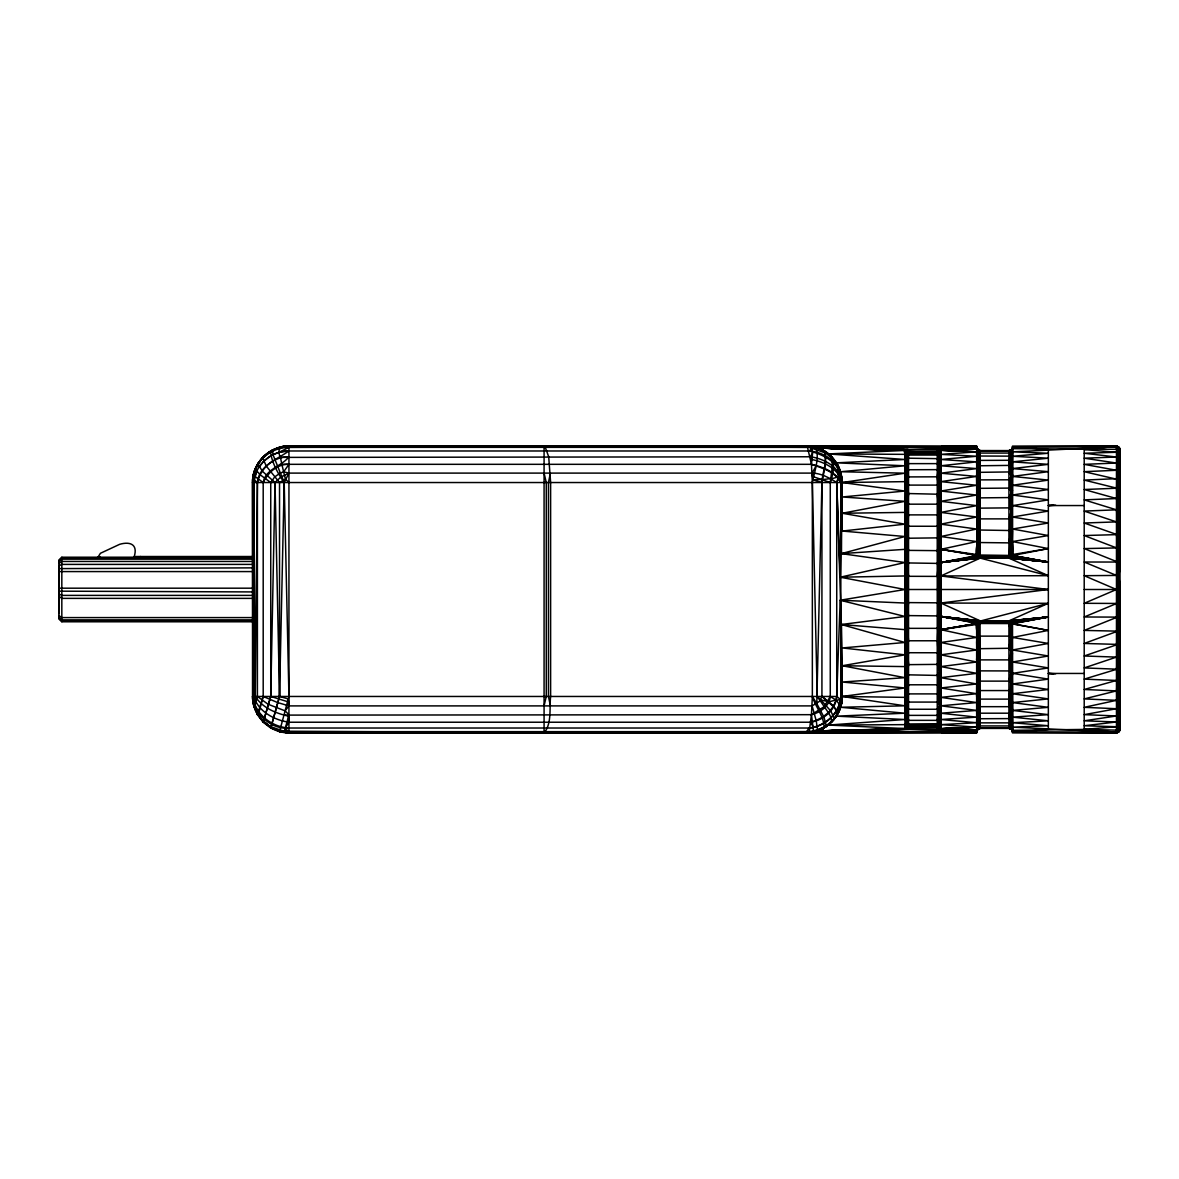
<?xml version="1.0" encoding="UTF-8"?>
<svg xmlns="http://www.w3.org/2000/svg" width="1179" height="1179" viewBox="0 0 1179 1179"><rect width="100%" height="100%" fill="white"/><g stroke="black" fill="none" stroke-linecap="round" stroke-linejoin="round"><path stroke-width="1.5" d="M940.695 467.429L940.695 492.365L938.16 494.119L938.16 502.578L937.231 504.17L908.552 504.17L905.443 503.065L906.017 462.684L904.956 458.145L937.231 458.646L940.326 456.966C942.552 453.119 938.071 444.866 939.663 453.856L937.231 454.829L908.552 454.829C904.042 454.947 904.028 448.3 908.552 449.582L938.867 449.671L939.442 453.001L937.231 453.915L908.11 453.989L906.356 449.744L817.519 448.035L805.802 446.104L288.943 446.104C269.534 445.765 252.218 463.111 252.527 482.535L252.527 696.465C252.424 715.948 269.46 732.999 288.943 732.896L976.654 732.896L976.654 624.457L977.715 621.922L980.25 620.861L1009.209 620.979L1012.378 623.529L1012.51 731.908L1012.024 624.015L1011.656 622.158L1009.843 620.994L1008.915 620.861L1008.915 728.416L1011.449 729.374L1008.915 727.797L980.25 727.797C976.035 729.609 975.858 731.216 980.25 728.416L1008.915 728.416L1011.449 729.374L1009.843 727.915L1012.024 729.02M940.695 474.754L938.16 476.817L938.16 484.392L937.231 485.1L908.552 485.1L905.089 483.095C905.973 474.739 905.192 466.309 904.956 458.145L906.017 457.658C899.99 438.102 911.662 466.088 907.005 449.656L906.872 451.822L908.419 454.49L937.231 454.475L939.678 453.458L940.813 451.336L904.956 451.351L905.074 450.216L817.519 448.035L805.802 446.104L288.943 446.104C270.477 446.045 253.632 461.461 252.615 480.089L253.765 482.535L255.298 696.465L253.456 703.362L253.765 705.897L257.7 712.706M904.956 458.145L905.089 467.444L908.552 469.743L938.16 469.64L938.16 463.524L940.695 458.439M908.552 724.525L905.531 725.807L905.163 728.858L938.764 729.344L939.015 727.649L940.754 727.163L938.16 724.289L908.552 724.525L906.106 725.527L904.956 727.649L906.017 725.188L908.125 724.201L937.231 724.171C941.122 730.361 943.303 729.506 938.16 724.289L938.16 715.859L937.231 715.373L908.552 715.373L905.089 717.775L906.017 721.342L904.956 727.649L940.813 727.649L940.695 492.365M904.956 727.649L906.017 721.342L906.017 664.676L905.089 653.932L908.552 652.724L938.16 652.768L938.16 664.175L940.695 676.466M940.695 525.068L937.231 526.276L907.624 526.232L905.089 525.068L904.956 521.796L904.956 543.239L906.017 550.357L937.231 550.652L939.766 542.237C941.8 541.986 941.49 535.959 939.766 537.845C936.583 563.547 938.735 590.089 939.029 615.689L939.766 705.101L939.015 715.8L940.813 718.998L940.695 718.188M937.231 550.652L939.766 550.357C937.438 528.649 939.972 506.985 939.015 484.731L940.813 481.769L939.766 484.304L937.231 485.1M940.695 665.531L939.029 664.366L939.015 629.704L939.766 609.779L939.015 576.354L940.695 576.148M262.755 720.295C255.814 714.607 252.925 705.219 252.837 696.465L252.527 482.535C252.38 462.979 269.682 446.266 288.943 446.104L976.654 446.104L976.787 554.985L1008.915 555.427L1011.007 557.048L1012.024 554.985L1012.51 447.092L1012.393 486.485L1010.727 488.077L1011.449 510.566L1009.843 519.055L1010.462 555.898L1008.915 557.063L977.922 556.783L977.7 532.879C976.477 507.309 977.185 478.497 977.7 452.029L976.654 448.182L977.7 452.029L977.126 454.401L979.307 456.022L1008.915 456.14L1010.712 455.669L1012.024 449.98M1012.024 448.89L1011.449 450.717L1008.915 451.203L980.25 451.203L976.787 448.035L977.7 452.029L976.654 453.075L977.7 471.438L976.654 475.034L976.772 496.108L979.307 497.789L979.572 557.166L980.058 558.094L1048.352 575.691L940.813 575.956L980.25 558.139L1010.403 557.785L1048.352 562.015L1012.393 555.427L1008.915 558.139L1048.352 575.691M1012.378 470.082L1011.464 471.438L1010.712 488.077L979.322 488.342L979.307 451.616L980.25 451.203L979.322 450.57L1008.915 450.584L1011.449 449.538L1009.843 450.466L1011.449 449.626L1010.712 452.589L1008.915 453.06L980.25 453.06L977.715 452.029L976.772 447.917M1010.712 497.553L980.25 497.877L979.322 494.679L976.654 492.321L977.7 518.583L977.199 555.795L1008.915 556.311L1009.843 555.397L1010.712 532.318L1009.843 530.683L1009.858 519.055L1011.449 510.566L1010.712 488.077M1011.449 471.438L1011.449 476.463L1009.858 479.794L980.25 479.882L977.14 476.478C978.216 473.413 975.401 437.497 977.7 459.412L980.25 460.399L1009.843 460.282L1009.858 452.942L1011.449 449.626L1010.712 450.732M1011.464 449.523L1011.346 555.456L1012.23 555.574L1012.393 541.972C1014.618 557.638 1009.784 562.56 1011.464 542.517L1012.378 541.986L1012.393 486.485M977.14 448.801L980.25 450.584L980.25 558.139L977.494 556.827L976.654 510.669L978.437 518.878L1010.712 518.878L1010.727 530.535L1012.378 529.607L1012.51 531.036L1011.877 555.545M905.163 726.573L906.017 721.342L904.956 720.03L905.443 686.031L908.552 684.793L937.231 684.793L939.015 685.117L939.766 688.904L939.015 694.269L939.766 705.101L938.16 709.375L938.16 724.289L937.231 724.171L938.705 727.237L937.231 726.706L937.231 449.582L976.654 446.753L817.519 448.035C831.328 452.824 843.751 467.238 840.833 482.535L840.833 696.465C840.244 713.089 825.3 726.78 809.074 728.018L288.943 728.018C271.804 727.03 254.826 714.179 252.837 696.465L254.075 479.853L252.925 477.333L258.422 462.89L267.102 454.121M939.029 476.522L939.766 459.928L938.926 453.989M905.089 717.775L906.017 710.171L904.956 708.815L906.017 664.676L906.017 550.357L904.956 543.239L905.089 562.899L937.231 563.4L938.16 566.185L939.015 566.112L939.766 542.237L939.029 463.2L940.813 451.336L940.813 466.648M1010.256 557.873L1012.452 555L1012.51 446.104L1116.469 446.104L1119.004 447.165L1120.05 449.671L1119.932 730.228L1116.469 732.203L1012.51 727.148L1048.352 725.748L1012.51 722.742L1048.352 720.811L1012.51 717.141L1048.352 714.651L1012.51 710.406L1048.352 707.326L1012.51 702.581L1048.352 698.911L1012.51 693.738L1048.352 689.479L1012.51 683.967L1048.352 679.119L1012.51 673.356L1048.352 667.918L1012.51 661.994L1048.352 655.996L1012.51 649.983L1048.352 643.454L1012.51 637.426L1048.352 630.411L1010.639 623.573L976.919 623.485L940.813 629.66L976.654 637.426L940.813 642.481L976.654 649.983L940.813 654.831L976.654 661.994L940.813 666.592L976.654 673.356L940.813 677.674L976.654 683.967L940.813 687.961L976.654 693.738L940.813 697.364L976.654 702.581L940.813 705.808L976.654 710.406L940.813 713.221L976.654 717.141L940.813 719.514L976.654 722.742L940.813 724.643L976.654 727.148L940.768 728.696L939.015 724.628L937.231 725.837L908.139 726.264C903.836 729.86 904.322 726.809 908.552 725.085L937.231 725.085C938.351 732.262 941.8 726.426 937.231 724.171C941.093 725.733 942.522 732.424 938.882 724.672L939.029 720.811L937.231 720.354L908.552 720.354L906.017 721.342L905.089 719.175L908.552 715.373M940.768 728.696L976.654 727.148L940.695 728.784L939.029 720.811M976.831 555.427L940.813 549.34L976.654 541.574L940.813 536.519L976.654 529.017L940.813 524.169L976.654 517.006L940.813 512.408L976.654 505.644L940.813 501.326L976.654 495.033L940.813 491.039L976.654 485.262L940.813 481.636L976.654 476.419L940.813 473.192L976.654 468.594L940.813 465.779L976.654 461.859L940.813 459.486L976.654 456.258L940.813 454.357L976.654 451.852L940.739 450.26L940.695 458.425M940.695 452.235L940.813 727.649M980.25 519.114L979.322 512.6L977.715 512.084L977.7 497.17M1119.932 448.772L1119.004 447.843L1120.05 451.925L1119.564 447.902L1120.05 449.671L1119.004 447.843L1116.469 446.797L1012.51 451.852L1048.352 453.252L1012.51 456.258L1048.352 458.189L1012.51 461.859L1048.352 464.349L1012.51 468.594L1048.352 471.674L1012.51 476.419L1048.352 480.089L1012.51 485.262L1048.352 489.521L1012.51 495.033L1048.352 499.881L1012.51 505.644L1048.352 511.082L1012.51 517.006L1048.352 523.004L1012.51 529.017L1048.352 535.546L1012.51 541.574L1048.352 548.589L1012.334 555.574M1010.727 479.499L1011.464 476.463L1010.727 452.589L1012.378 450.452M1119.519 684.778L1119.004 447.843L1120.05 449.7M938.16 476.817L908.552 476.92L907.624 470.834L905.443 469.404L905.089 467.444L906.017 476.065L904.956 483.213L906.017 493.485L906.017 550.357L905.089 562.899L906.017 576.295L905.089 589.5L840.229 577.209L841.88 482.535C842.631 464.217 824.327 454.563 809.074 450.982L288.943 450.982C273.602 450.643 258.79 461.578 254.885 476.449L263.197 482.535L263.197 696.465L258.289 714.798L263.197 722.226L267.662 725.173M815.234 447.342C830.694 451.262 843.84 466.471 836.736 482.535L840.229 577.209L904.956 562.53L841.364 553.629L842.233 482.535L840.981 473.103L837.665 465.13L832.919 458.837L825.609 453.045L805.802 446.104C825.639 446.178 843.943 462.227 836.736 482.535L841.32 624.502L840.833 696.465C839.787 713.118 825.153 726.072 809.074 728.018L805.802 732.896L288.943 732.896C270.61 731.702 252.674 715.579 252.527 696.465L836.736 696.465L840.465 699.398L841.747 702.139C839.33 719.396 823.237 733.087 805.802 732.896L976.654 732.247L937.231 729.418C936.657 725.114 944.276 729.123 940.341 722.049M1119.416 507.029L1120.05 499.808L1119.004 488.843L1120.05 481.695L1119.004 471.143L1116.469 470.274L1084.208 471.674L1119.004 479.75L1120.05 499.808L1120.05 566.259L1119.004 575.544L1119.932 589.5L1119.004 603.456L1119.564 656.246L1116.469 657.101L1084.208 655.996L1119.004 643.97L1120.05 636.454L1119.004 643.97L1120.05 658.589L1119.004 668.581L1119.564 679.325L1116.469 680.46L1084.208 679.119L1119.004 668.581L1120.05 658.589M908.552 724.171C905.457 724.23 906.43 727.03 905.03 728.74L817.519 730.965L805.802 732.896C825.212 732.837 842.587 716.213 842.233 696.465L841.32 624.502L904.956 616.47L840.185 600.229L836.736 696.465C835.837 709.95 823.325 720.428 810.43 722.226L288.943 722.226C274.25 720.06 258.275 711.6 253.765 696.465L253.765 482.535L256.771 470.952L255.71 468.137C261.664 455.536 275.061 447.372 288.943 447.342L544.079 446.414M1119.932 630.352L1084.208 643.454L1116.469 644.368L1117.397 637.618L1119.932 636.778C1119.107 616.263 1120.286 595.955 1119.004 575.544L1116.469 575.44L1084.208 562.015L1119.932 562.044L1119.004 548.176L1117.397 547.911L1084.208 548.589L1116.469 561.528L1117.397 565.728L1120.05 566.303L1120.05 520.794L1117.397 519.084L1116.469 509.829L1084.208 499.881L1116.469 498.54L1119.564 499.675L1120.05 501.959L1119.564 500.854M288.943 732.586L279.526 731.658L288.943 696.465L284.198 482.535L272.997 454.681L279.541 452.22L288.943 450.982C276.977 459.501 259.115 465.233 257.405 482.535L255.298 696.465C262.431 707.901 275.945 713.354 288.546 716.169L288.943 722.226L285.48 727.635M905.074 728.784L905.133 726.957M937.231 454.475L940.341 453.075L940.695 450.216L976.654 451.852L940.739 450.26M1119.932 679.399L1119.004 725.719C1121.686 727.148 1118.046 734.163 1120.05 729.256L1119.004 731.157L1120.05 721.297L1120.05 696.421L1119.004 690.157L1119.932 659.046M908.552 550.652L907.624 544.374L905.089 543.548L904.956 500.205L904.956 521.796L907.624 523.447L908.552 526.276M980.25 451.203L978.452 450.216L980.25 453.06M977.273 622.438L940.813 616.47L980.25 620.861L940.813 603.044L1048.352 603.309L978.865 621.421L980.25 623.573L978.113 622.836L977.715 623.824L977.715 729.462L976.654 731.85L977.715 723.877L977.715 699.943L976.654 696.244L977.14 624.015L978.835 621.407L940.813 616.47L976.875 623.234L979.425 620.965L940.813 616.47L979.322 623.603L979.322 728.534M1120.05 501.974L1120.05 451.704L1118.252 449.332L1012.51 448.668M977.715 449.641L978.437 451.262M285.554 732.557L286.88 732.203L282.061 731.967L270.743 728.018L279.526 696.465L284.198 482.535L288.943 473.103L283.623 471.836L279.909 473.236L274.604 477.023L270.743 482.535L270.743 696.465L263.197 722.226L270.743 696.465L275.016 482.535L280.514 477.318L288.943 473.103L812.125 473.103C820.849 473.192 829.397 477.849 836.736 482.535L836.736 696.465C834.776 709.964 822.868 718.969 810.43 722.226L809.148 732.41C827.363 731.466 842.263 714.518 842.233 696.465L841.32 624.502L904.956 629.66M1119.564 660.446L1120.05 611.621L1117.397 612.166L1116.469 617.472L1084.208 630.411L1116.469 631.119L1117.397 637.618M426.606 732.748L544.079 732.896L544.079 446.104L807.497 447.342L811.461 464.32L812.346 482.535L812.346 696.465L811.461 714.68L813.569 731.746L826.391 726.352L823.959 717.068L816.782 703.612L821.925 482.535C822.19 472.263 828.203 460.915 824.018 450.982M544.079 732.896C552.037 723.567 549.267 708.122 550.622 696.465L550.622 482.535L548.707 456.774L544.934 446.414M831.563 456.774L832.418 465.838L830.267 482.535L830.267 696.465C829.5 706.103 820.171 712.617 811.461 714.68L283.962 715.108M976.905 555.53L940.813 562.53L979.72 558.094C970.509 554.204 981.989 538.877 976.654 531.847M976.654 696.244L977.715 681.816L976.875 623.234M906.106 725.144L905.958 729.167L817.519 730.965C831.799 725.63 842.115 711.865 842.233 696.465L904.956 687.961L842.233 682.022L904.956 677.674L842.233 665.737L904.956 654.831L842.233 647.949L904.956 642.481L841.32 624.502M940.238 453.193L939.81 449.833L976.654 448.668L940.606 450.142L940.636 452.029M905.089 686.62C905.354 645.252 905.944 604.193 905.089 562.899M1119.431 620.552L1119.446 608.217M906.872 451.822L937.231 452.294C943.524 449.17 940.252 452.382 937.556 454.446L937.231 453.163L940.326 451.351L940.474 450.069L976.654 448.668L937.231 449.582M937.467 727.576L937.231 725.837L939.766 725.188L940.341 453.075L940.341 456.951M264.008 721.607L270.743 728.018L279.526 696.465L275.016 482.535L262.195 471.099L258.068 463.892C263.89 453.045 276.49 445.927 288.943 447.342L807.497 447.342L811.152 446.59L812.626 452.648L811.461 464.32C822.22 468.122 835.056 471.629 840.833 482.535L841.364 553.629L904.956 549.34M1010.712 530.535L977.14 529.975L976.654 475.034L977.126 478.468L980.25 479.882M1119.402 529.946L1120.05 520.794M979.543 620.935C971.791 624.339 980.81 635.835 976.654 641.877C977.214 665.074 977.863 688.58 976.654 711.615L977.715 714.12L976.654 731.85M938.042 729.403L937.511 726.677L908.552 726.706L905.443 727.649L905.163 728.858L817.519 730.965L976.654 732.247L908.552 729.418L817.519 730.965L904.956 728.563L905 450.304L817.519 448.035C831.799 453.37 842.115 467.135 842.233 482.535L904.956 491.039L842.233 496.978L904.956 501.326L842.233 513.263L904.956 524.169L842.233 531.051L841.88 482.535C840.391 467.193 824.195 458.675 810.43 456.774L280.425 457.393C276.608 450.054 280.587 443.245 288.943 447.342L279.526 452.058M1119.46 623.883L1119.932 616.956M1119.932 535.649L1084.208 523.004L1116.469 521.899L1119.932 523.152L1119.519 515.916M1119.932 523.152L1119.46 515.695M939.015 664.366L906.017 664.676C904.293 639.711 906.12 614.51 905.089 589.5M1119.313 454.549L1120.05 458.351L1116.469 457.025L1084.208 458.189L1116.469 463.038L1120.05 468.667L1120.05 451.925L1119.004 447.843M938.852 454.033L938.071 449.597L976.654 448.668L940.031 449.892L940.326 451.351L940.223 449.951L976.654 448.668L937.747 449.597L937.231 451.351L939.766 459.928L938.16 463.524L938.16 514.825L939.766 521.118L939.029 602.646C939.781 618.666 936.097 635.024 938.16 651.265L937.231 652.724M1012.245 623.101C1005.613 615.35 1012.334 633.521 1009.843 636.174L1010.712 637.81L1009.843 648.317L1011.449 652.709L1010.712 728.887L1012.024 730.11M906.622 729.285L906.017 453.812L905 450.304L905.767 453.06L907.742 454.711M937.497 726.632L937.57 725.792M1010.712 542.708L1009.858 542.826L1009.445 555.972L1008.915 555.427L1048.352 562.015L1009.327 558.109L1048.352 562.015L1011.007 557.048L1012.289 555.766L1048.352 562.015L1008.915 558.139L1011.11 557.387L1012.378 555.471L1048.352 562.015L1010.595 557.682L1009.032 556.252L1008.915 555.427L1010.712 555.309L1011.449 510.566L1009.858 508.061L1009.843 497.789L1012.51 490.272M906.017 576.295L937.231 576.398L938.16 566.185M1119.46 685.073L1119.46 634.243M99.154 557.033L97.665 557.24L100.068 557.033M1119.932 730.228L1119.004 731.157L1119.004 725.719C1120.153 706.752 1120.197 687.49 1119.004 668.581M1119.446 702.949L1120.05 696.391L1116.469 700.341L1084.208 707.326L1116.469 708.726L1119.932 706.516M1117.397 699.073L1116.469 690.894L1117.397 681.02L1116.469 680.46L1084.208 689.479L1116.469 690.894L1119.004 690.157M1117.397 565.728L1116.469 575.44L1084.208 575.691L1116.469 589.5L1084.208 603.309L1119.004 603.456M905.325 451.749L905.575 449.936L817.519 448.035L904.956 450.437L828.351 453.93L904.956 459.486L836.456 462.846L904.956 465.779L840.598 471.733L904.956 473.192L842.233 482.535L252.527 482.535L252.925 481.135M937.231 729.418L976.654 730.332L940.194 729.064L940.444 727.251M1119.46 570.828L1119.932 450.82M1119.46 703.067L1120.05 696.421L1119.564 698.955L1116.469 700.341L1084.208 698.911L1116.469 690.894M906.857 724.997L908.022 729.403L907.624 454.711L908.552 454.829L906.342 452.854L906.165 449.788L817.519 448.035L905.177 450.127M940.194 729.064L939.766 727.649L939.412 729.256L937.644 724.967M1119.004 575.544L1119.564 566.008M1010.712 465.381L979.322 465.779L976.787 463.524L977.7 459.412L976.787 453.974M939.766 675.479L908.552 674.83L907.624 673.165L908.552 664.116L907.624 653.859L908.552 652.724M1119.932 499.233L1119.004 488.843L1117.397 488.194L1084.208 489.521L1116.469 498.54L1117.397 497.597L1116.469 488.106L1117.397 479.028M1119.372 506.808L1119.932 501.399M1117.397 660.299L1116.469 669.171L1084.208 667.918L1116.469 657.101L1117.397 660.299L1119.564 659.474M817.636 730.641L816.251 720.855L812.125 705.897L288.943 705.897L277.566 702.551L263.197 696.465L257.405 714.68L258.289 714.798M1048.352 603.309L1008.915 620.861L1010.079 621.068L1010.712 623.691C1012.746 640.33 1009.047 656.836 1010.712 673.032L1009.843 722.978L1012.51 728.666L1008.915 725.94L980.25 725.94C975.844 725.851 976.168 733.397 977.715 723.877L976.787 721.091L976.654 721.961L977.715 714.12L976.787 710.819L980.25 706.678L979.322 701.638L980.25 690.57L1008.915 690.57L1011.449 691.336L1012.51 693.503L1011.449 691.66L1008.915 690.57M907.624 523.447L908.552 514.884L937.231 514.884L940.695 513.469M1012.378 661.227L1008.915 659.886L980.25 659.886L979.322 656.674L980.25 636.129L1008.915 636.129L1012.378 637.014M908.552 504.17L907.624 502.372L908.552 494.207L907.624 485.807L908.552 485.1M1009.843 690.982L1008.915 699.118L1009.843 706.147L1012.51 709.051L1008.915 706.678L980.25 706.678L977.14 708.181L976.654 711.63L977.715 714.12L980.25 713.192L1008.915 713.192L1012.378 715.55M1119.564 561.882L1119.564 543.268L1117.397 542.723L1116.469 534.632L1084.208 535.546L1116.469 547.881L1117.397 542.723M1119.564 480.325L1119.004 488.843L1120.05 481.68L1119.564 466.766M940.326 615.939L908.552 615.6L907.624 610.324L908.552 602.602L940.695 602.852M904.956 697.364L840.833 696.465L842.13 699.103L840.789 706.25L836.397 700.37L830.267 696.465L824.136 706.693L811.461 714.68L810.43 722.226L813.348 727.03M907.624 485.807L905.089 483.921C905.133 484.009 906.798 497.096 905.089 500.78L907.624 502.372M1012.51 448.197L1010.727 450.732M253.382 477.642L254.885 471.143M907.845 449.597L908.552 453.915L906.754 454.372L905.56 453.06M940.695 695.905L937.231 693.9L908.552 693.9L907.624 691.896L908.552 684.793M1012.289 555.766L1012.51 554.543L1048.352 548.589M1119.932 727.62L1119.004 725.719L1120.05 721.297L1116.469 726.721L1084.208 729.418L1012.51 730.332M907.388 729.374L907.476 727.414L906.194 729.226L817.519 730.965L905.236 728.902C903.63 725.851 909.097 726.028 908.125 724.201M1119.313 724.201L1120.05 710.141L1119.564 711.689M98.388 556.517L100.451 553.275L119.668 544.315C130.088 541.279 138.031 544.374 134.229 556.517L252.527 556.517M270.743 450.982L279.526 447.342L272.585 450.216L272.997 454.681M1012.378 682.877L1008.915 681.123L980.25 681.123L979.322 677.262L980.25 670.866L1009.843 670.939L1012.378 672.428L1012.51 674.889L1008.915 670.866M979.322 494.679L980.25 488.43M907.624 544.374L908.552 538.228L939.766 537.845M272.585 450.216L270.418 451.365C271.774 462.551 277.89 473.383 284.198 482.535M976.654 704.438L977.715 699.943L976.787 695.551L979.322 693.65M831.563 722.226L831.21 717.746L828.719 713.162L817.239 696.465L812.346 482.535C814.35 471.305 819.803 458.631 815.794 447.534L811.152 446.59M979.322 477.819L980.25 472.322L979.322 465.779L978.452 465.381M977.715 542.517L1008.915 542.871L1010.712 532.318L1008.915 530.727M1008.915 636.129L1010.712 637.81L1008.915 648.273L1012.51 653.844M940.164 452.397L940.031 449.892L976.654 448.668L938.396 449.626L938.307 451.586L939.575 449.774L976.654 448.668L938.867 449.671M905.737 729.108L905.457 725.94M1048.352 630.411L1012.437 623.765L1010.388 621.922L980.25 621.937L979.322 623.603L980.25 623.573L980 620.876L980.25 728.416L977.14 729.58M1009.843 451.085L1011.449 449.626L1009.843 451.085L1011.449 449.626L1008.915 450.584L1008.915 558.006L1009.047 556.282L1010.403 557.785M1117.397 465.322L1116.469 470.274L1084.208 464.349L1116.469 463.038C1124.574 464.924 1115.879 476.508 1120.05 481.695L1119.932 480.988M816.001 466.014L812.125 473.103L813.775 476.861L830.267 482.535C837.635 461.741 832.757 447.681 807.497 447.342M977.126 622.91L976.654 624.457L940.813 629.66L976.772 623.573L977.848 621.864L979.661 623.087M978.452 728.887L978.452 623.691L976.787 624.222L979.675 622.173M1012.452 555L1009.843 555.397M1119.357 723.906L1119.932 719.529L1117.397 721.857L1084.208 725.748L1116.469 726.721L1119.004 725.719M939.015 675.125L939.766 671.411L938.16 664.175L938.16 615.615L939.766 609.779L938.16 602.616L938.16 550.608L939.766 542.237L937.231 538.228M1119.416 538.523L1120.05 543.74L1119.004 548.176L1119.564 543.268M550.401 473.103L548.456 482.535L548.456 696.465L550.401 705.897M937.231 720.354L938.16 715.859L940.695 718.158M979.322 512.6L980.25 508.134L1010.712 507.854M980.25 620.861L940.813 616.47L977.509 622.144L940.813 616.47L978.703 621.215C982.918 620.847 974.62 622.91 977.288 623.455M980.25 681.123L977.715 681.816L976.654 679.458L979.322 677.262M977.126 476.463L977.7 471.438L976.654 462.684L976.772 463.421L977.7 459.412M976.772 475.771L977.7 471.438L976.654 462.699L976.772 463.509M908.022 454.608L906.342 452.854L906.356 449.744L906.754 451.351L905.148 451.808M1008.915 681.123L1010.712 673.032M812.125 705.897L819.67 701.24L821.925 696.465L821.925 482.535L825.551 463.981L825.182 451.97M840.981 705.897L834.069 719.396L826.391 726.352M544.079 705.897L546.275 696.465L546.275 482.535L544.079 473.103M1012.378 457.924L1010.727 459.943L1010.712 456.155L1009.858 456.494C1009.091 462.949 1009.401 470.2 1011.449 476.463L1009.858 479.794L1009.843 488.342L1011.449 492.026L1009.843 497.789L1009.843 508.061L1011.449 510.566L1008.915 519.114M940.326 710.804L937.231 709.257L908.552 709.257L907.624 705.912L908.552 702.08L937.231 702.08L940.326 703.539L940.813 707.194L939.766 705.101M1119.004 548.176L1120.05 543.843L1119.372 538.39M837.355 714.68L836.633 710.672L833.627 706.781L821.925 696.465L833.465 705.808L837.96 712.986M98.019 557.136L98.815 556.709M1119.932 467.518L1119.004 471.143L1120.05 468.314M939.206 451.645L940.135 449.921M817.519 730.965L906.356 729.241L906.754 727.649L906.902 729.329L906.577 727.355L905.634 729.079L817.519 730.965L906.902 729.329L908.139 726.264M252.851 699.869L253.765 696.465M254.546 707.164L257.405 696.465L257.405 482.535C260.53 467.989 273.867 456.538 288.943 456.774C281.56 466.501 265.776 468.652 263.197 482.535C268.031 472.558 277.183 463.981 288.943 464.32L811.461 464.32C822.574 467.031 835.543 471.394 840.833 482.535M271.642 727.767L270.625 727.134L279.526 731.658L284.493 731.304L288.943 714.68L285.097 710.863L268.016 704.217L257.405 696.465M1011.346 555.456L1008.915 557.638L979.749 557.667L977.715 557.077L976.654 554.543L940.813 549.34L976.728 555.235L977.715 557.077L980.25 558.139L940.813 562.53L976.993 556.046L980.25 558.006L977.303 555.854M908.552 576.398L907.624 566.657L908.552 563.4M904.956 655.465L907.624 653.859M906.047 451.557L905.384 450.024L817.519 448.035L908.139 449.582L907.624 451.351L907.211 449.641M939.722 727.443L940.385 728.976L976.654 730.332L937.629 729.418L938.16 727.649L938.572 729.359L976.654 730.332L940.606 728.873M937.231 664.116L939.766 671.411L938.16 674.904L938.16 684.881L939.766 688.904L938.16 694.004L938.16 702.183L939.766 705.101L939.015 724.628L937.821 724.967M940.813 672.885L939.766 671.411L938.16 674.904L938.16 684.881L939.766 688.904L938.16 694.004L938.16 702.183L939.766 705.101L938.16 709.36L938.16 715.476L939.015 715.8M1117.397 519.084L1116.469 521.899L1084.208 511.082L1116.469 509.829L1119.932 511.318M940.695 461.225L937.231 463.627L908.552 463.627L907.624 461.343L908.552 458.646M1008.915 659.886L1011.449 652.709M977.715 729.462L976.787 730.921L977.14 727.104L979.322 725.468L980.25 722.86L979.322 718.733L1008.915 718.601C1012.673 720.841 1013.778 720.782 1009.843 717.731L1008.915 713.192M976.654 641.877L979.322 640.595M255.71 468.137L253.691 473.707L254.885 476.449M980.25 542.871L979.322 533.262L980.25 530.727M976.919 623.485L940.813 629.66M938.867 449.671L937.644 452.721M940.695 641.744L937.231 640.772L908.552 640.772L907.624 630.618L908.552 628.348L937.231 628.348C940.68 627.67 942.345 631.679 938.16 629.601L937.231 628.348M976.787 729.757L977.14 728.902M977.804 623.617L976.816 623.499M1117.397 713.767L1120.05 710.775L1119.564 714.386L1116.469 715.962L1084.208 714.651L1116.469 708.726L1117.397 713.767L1116.469 715.962L1084.208 720.811L1116.469 721.975L1117.397 724.569M1008.915 497.877L1011.449 492.026L1009.858 488.342L1009.843 479.794L1012.51 474.43L1011.464 479.057M937.231 615.6L939.766 609.779L937.231 602.602M1119.564 464.614L1119.564 456.686L1117.397 455.123L1116.469 452.279L1084.208 449.582L1084.208 729.418L1116.469 732.203L1120.05 727.576L1119.004 731.157L1120.05 726.721L1119.004 729.108L1116.469 730.14L1084.208 729.418M904.956 631.649L907.624 630.618M1119.564 721.99L1119.932 721.18M1117.397 455.123L1116.469 457.025L1084.208 453.252L1116.469 452.279L1119.932 454.829M937.231 526.276L940.695 520.322M937.231 693.9L939.766 688.904L937.231 684.793M905.089 704.246L908.552 702.08M1010.58 555.677C1011.376 558.153 1014.014 553.585 1011.449 555.176M979.218 621.687C978.658 623.16 976.463 623.19 977.848 621.864M812.626 452.648L810.43 456.774L812.139 459.604C824.563 462.08 838.903 469.006 841.88 482.535M1119.564 697.762L1119.46 693.635M976.787 692.5L980.25 690.57M976.787 449.111L977.126 454.401M977.7 452.029L976.654 453.075M937.231 709.257L939.766 705.101L937.231 702.08M1012.378 496.123L1010.727 497.553M1119.564 679.325L1119.564 680.548L1119.519 634.081M940.341 501.532L940.813 500.412L940.341 503.065L937.231 504.17M937.231 463.627L939.766 459.928L938.16 458.528L938.16 454.711L939.766 453.812L940.326 456.966M976.787 672.428L980.25 670.866M288.943 482.535L285.451 479.131L283.623 471.836L288.943 464.32L281.84 464.202L280.425 457.393M1011.449 449.626L1008.915 451.203L1011.449 450.717L1009.858 452.942L1009.843 472.219L1011.449 476.463L1008.915 479.882M937.231 674.83L939.766 671.411M1012.024 556.341L1008.915 558.006M1012.437 623.765L1048.352 616.985L1008.915 620.861L1011.508 621.967L1012.378 624.222L1012.51 732.896L1116.469 732.896L1119.564 731.098M285.097 710.863L288.943 705.897L288.295 698.911L279.526 696.465L279.526 482.535L266.262 466.073L262.755 458.086L270.418 451.365M259.115 466.958L263.654 461.357L270.861 455.654M1012.378 517.773L1010.727 518.878M977.14 720.281L980.25 718.601M824.018 728.018C824.622 716.876 815.396 706.958 812.346 696.465L816.782 703.612M907.624 470.834L908.552 469.743M977.509 622.144L979.086 622.659M940.695 451.351L937.231 453.163L908.198 453.208M1009.755 557.372L1011.11 556.93M978.585 622.173L979.395 621.598M1011.656 556.856L1048.352 562.015L1009.622 558.065M252.527 557.24L61.824 557.24L58.95 560.099L58.95 618.901L61.824 621.76L252.527 621.76M58.95 560.497L61.824 557.726L252.527 557.726M1008.915 718.601L1009.843 717.731M1008.915 453.06L1011.449 450.717M938.705 453.488L940.37 451.528M58.95 561.646L61.824 559.155L252.527 559.155M812.213 448.359L809.074 450.982C823.075 451.852 837.208 460.753 841.202 474.71M1119.564 679.959L1117.397 681.02M832.02 720.87C825.492 727.325 816.605 731.024 807.497 731.658L544.934 732.586M940.326 501.532L938.16 502.578L937.231 494.207L906.017 493.485M1009.445 620.906L1048.352 616.985L1012.334 623.573L1012.51 624.457L1008.915 623.573M939.545 452.928L939.928 451.984M1008.915 465.808L1012.378 463.45L1012.51 461.976L1010.727 464.747L1010.712 459.943L1009.858 460.282M279.526 482.535L285.451 479.131M1119.004 731.791L1118.252 732.365L1118.252 446.59M1010.727 455.669L1012.51 453.178L1010.712 455.669M259.852 462.168L257.405 464.32L258.068 463.892M977.715 723.877L980.25 722.86L1008.915 722.86L1012.378 725.424M58.95 563.459L61.824 561.44L252.527 561.44M940.695 549.9L939.766 550.342M905.089 629.1L908.552 628.348M280.514 447.489L285.451 446.443M939.766 468.977L938.16 469.625M979.322 728.386L980.25 727.797M1010.58 556.827L1009.504 555.913M1117.397 732.763L1117.397 446.237L1084.208 449.582M907.358 452.618L907.918 452.471M977.715 699.943L980.25 699.118L1008.915 699.118L1012.378 701.21M976.905 555.81L977.244 556.517L940.813 562.53L979.248 557.976L940.813 562.53L977.656 557.033C974.031 554.027 982.859 559.657 979.307 555.397C974.959 553.025 977.082 558.065 980.058 558.094M1116.469 448.86L1118.252 448.668L1119.932 451.026M1008.915 706.678L1009.843 706.147M1012.024 531.773L1010.727 532.304M1119.932 465.381L1119.564 456.686M1009.489 556.827L1009.548 557.903L1010.329 557.593M980.132 622.748L1009.755 622.645L1012.334 623.573L1009.106 620.906L1048.352 616.985L1012.26 623.205L1012.51 624.457M139.653 556.871L141.097 557.033L139.711 557.033M58.95 565.846L61.824 564.402L252.527 564.402M1008.915 722.86L1010.712 725.63L1009.843 728.534L1011.449 729.374L1008.915 727.797M906.474 726.588L908.552 725.837L908.213 724.554M1009.327 621.171L979.41 621.628M979.823 557.829L979.911 556.341M940.341 563.061L940.813 565.596L939.029 566.112M1010.727 507.854L1012.378 506.572L1011.464 510.566L1011.449 497.184M281.501 447.342L284.198 446.414M978.762 621.215L980.25 620.994L940.813 616.47M1010.712 471.924L980.25 472.322L977.715 471.438M907.624 705.912L905.089 708.034L906.017 710.171L908.552 709.257M840.642 699.589L842.13 699.103M979.322 701.638L976.787 703.686L977.14 708.181M977.715 648.715L1008.915 648.273L1012.378 649.393M939.015 484.127L938.16 484.392L937.231 476.92L938.16 469.773L937.231 469.743M907.624 691.896L905.443 693.134L905.089 695.905L908.552 693.9M907.476 727.414L908.361 727.163M831.077 478.983L837.061 477.2M938.307 451.586L937.408 451.837M977.14 454.799L980.25 456.14M906.017 641.155L908.552 640.772M808.514 446.281L805.802 446.104L976.654 446.753L908.552 449.582L908.552 451.351L905.118 452.309L905.443 459.81L907.624 461.343M908.302 451.424L908.552 452.294L905.443 453.09L907.049 454.328M906.106 453.841L908.552 453.163L908.272 452.368M907.624 454.711L908.125 454.033M938.071 725.645L938.956 725.35M937.231 726.706L940.208 725.94L940.533 726.721M841.364 553.629L904.956 536.519L842.233 531.051M255.047 705.558L253.765 705.897L254.119 700.93L252.527 696.465M278.259 730.877L280.293 730.332M829.058 701.8L835.911 700.017M58.95 568.602L252.527 567.865M1010.727 542.708L1011.449 542.517L1012.348 555M977.715 636.483L980.25 636.129M1119.564 617.118L1084.208 616.985L1116.469 603.56L1117.397 612.166M907.624 673.165L905.443 674.167L905.089 676.466L908.552 674.83M940.326 563.061L937.231 563.4M836.397 700.37L840.465 699.398M938.705 727.237L939.339 729.27L976.654 730.332L938.248 729.388L938.16 727.649L937.924 729.403L976.654 730.332L939.604 729.212L976.654 730.332L940.37 728.99L940.326 727.649M138.798 557.033L139.623 556.709M252.837 696.465C254.001 713.988 271.479 729.919 288.943 728.018M1008.915 558.139L1048.352 562.015L1011.891 556.562M137.81 556.709L138.827 557.033M979.322 656.674C974.989 657.189 976.109 662.79 980.25 659.886M1117.397 446.237L1012.51 446.753L1048.352 449.582L1048.352 729.418L1012.51 732.247L1117.397 732.719M937.88 726.588L938.631 726.367M1008.915 725.94L1010.712 725.63M279.29 447.696L288.943 446.104L288.943 732.896L271.362 726.942M904.956 589.5L840.185 600.229L904.956 603.044M977.332 556.635L940.813 562.53L978.599 557.726M1011.833 622.365L1048.352 616.985L1010.079 621.068M278.716 448.668L279.909 448.492M977.892 557.254L940.813 562.53L977.435 556.783L978.452 557.652L940.813 562.53L978.452 557.652M1011.273 621.746L1048.352 616.985L1011.921 622.483L1012.26 623.205L1011.449 621.922L1048.352 616.985L1010.565 621.274L1012.378 623.529L1010.712 621.348L1048.352 616.985L1012.171 622.954L1011.449 621.922L1048.352 616.985L1010.712 621.348M805.802 732.896L807.468 732.66M937.231 454.829L938.16 454.711L938.16 458.528L939.766 459.928L937.231 458.646M822.647 479.602L830.37 478.63M940.813 603.044L1048.352 589.5L940.813 575.956M937.231 494.207L938.16 494.119M1012.378 624.222L1010.889 621.48M906.017 602.705L908.552 602.602M904.956 728.563L828.351 725.07L904.956 719.514L836.456 716.154L904.956 713.221L840.598 707.267L904.956 705.808L842.233 696.465M1084.208 505.555L1048.352 505.555L1053.731 505.172M907.624 610.324L904.956 610.84L906.017 615.792L908.552 615.6M812.125 473.103L813.024 479.897L822.072 479.411M977.7 449.523L977.7 555.162L979.395 558.035M1011.361 623.662L1008.915 622.689M978.526 555.427L980.25 555.427M976.654 727.148L940.695 728.799L940.695 727.649M1008.915 542.871L1009.843 542.826M1048.352 505.555L1055.706 505.231M939.015 576.354L937.231 576.398M980.25 558.006L978.865 557.549L978.452 555.427L977.126 532.569M840.229 577.209L904.956 575.956M823.207 730.155L819.552 730.199L823.178 730.169M904.956 481.636L842.233 482.535L841.216 475.388M842.233 513.263L904.956 512.408M828.351 725.07L904.956 724.643M941.667 446.251L976.654 446.104M1012.51 446.753L1116.469 446.797L1117.397 448.315M98.284 556.871L99.419 556.709M134.229 556.709L141.613 557.033L134.229 557.033M58.95 565.478L58.95 613.522M58.95 571.579L252.527 571.579M58.95 588.188L252.527 588.188M905.443 589.5L1048.352 589.5M1084.208 589.5L1120.05 589.5M252.527 591.917L58.95 591.18M252.527 595.395L61.824 595.395L58.95 593.951M252.527 598.372L61.824 598.372L58.95 596.338M252.527 617.59L61.824 617.59L58.95 615.556M252.527 619.859L61.824 619.859L58.95 617.369M252.527 621.274L61.824 621.274L58.95 618.503M1053.731 673.828L1048.352 673.445L1084.208 673.445M1012.51 732.247L1116.469 732.203M544.079 446.104L665.28 446.251M544.079 732.586L284.493 731.304M941.667 732.748L976.654 732.896M828.351 453.93L904.956 454.357M823.163 448.831L819.552 448.801L823.222 448.845M842.233 665.737L904.956 666.592M908.552 449.582L817.519 448.035L905.811 449.877L906.017 451.351L905.575 449.936M979.322 450.57L980.25 450.584M1011.449 728.283L1010.712 728.268L1012.51 730.803M938.764 729.344L976.654 730.332L939.044 729.3L939.015 727.649M1048.352 673.445L1055.706 673.769M908.552 538.228L905.089 537.256M805.802 446.104L808.499 446.266M907.624 566.657L904.956 566.097M908.552 514.884L905.089 513.469M284.552 447.033L288.943 447.342M980.25 508.134L976.787 506.572M979.322 497.789L980.25 497.877M908.552 476.92L906.017 476.065M979.322 465.705L980.25 465.808M908.552 463.627L906.017 462.684L904.956 451.351M937.231 715.373L938.16 715.476M977.715 532.879L979.307 533.262M938.16 652.783C941.446 655.023 941.52 651.442 938.16 651.28L938.16 629.601M939.766 609.794L940.813 610.147M283.211 731.658L286.468 732.321M978.673 557.004L976.993 555.972L977.715 557.077M817.239 696.465L820.879 699.899L828.056 701.593M977.715 555.324L976.772 554.764M1116.469 488.106L1084.208 480.089L1116.469 478.659L1119.564 480.045M1117.397 497.597L1119.564 498.673M1010.712 637.81L1012.51 638.885M813.024 479.897L821.925 482.535M976.787 486.5L979.307 488.342M270.743 696.465L287.558 701.667L288.943 705.897M1119.004 457.997L1120.05 458.351M977.789 556.09L977.804 555.338M1008.915 456.14L1009.843 456.494M1011.936 623.794C1012.437 621.127 1007.441 620.242 1009.342 623.558M1009.843 620.994L1011.449 623.824L1011.449 729.462M809.148 732.41L807.497 731.658L288.943 731.658L285.171 728.784M979.322 725.468L980.25 725.94M837.709 477.407L840.951 479.101M939.029 685.132L940.695 686.62L940.813 690.702L939.766 688.904M270.743 482.535L260.161 474.783L256.771 470.952M978.437 465.454L977.14 464.29M1011.759 622.586L1011.081 621.775M978.437 450.732L976.654 447.003M257.405 482.535L254.075 479.853M265.57 722.963L268.105 725.056M1116.469 730.14L1117.397 730.995M1008.915 508.134L1011.449 510.566M820.879 699.899L830.738 710.937L834.319 718.335M940.326 722.034L939.766 721.356L940.326 725.91M141.48 557.033L140.345 556.517M1008.915 488.43L1011.449 492.026M1008.915 472.322L1011.449 476.463M938.44 452.471L938.793 453.443L938.528 452.441M1119.564 482.137L1120.05 483.478L1119.932 480.708M979.823 555.442L980.25 556.311M1119.564 467.135L1119.932 467.886M1009.253 622.659L1009.091 621.864L1010.624 622.718M1119.564 458.675L1119.932 459.471M976.654 679.443L977.715 681.816M1119.564 456.258L1119.932 457.069M907.462 727.016L906.99 725.542M837.355 464.32L840.981 473.103M937.231 514.884L939.766 521.118L938.16 514.825M1012.068 622.748L1012.378 623.529M976.787 555.471L977.096 556.252M907.624 716.847L908.552 720.354M907.24 726.22L907.373 727.045M283.623 471.836L281.84 464.202M979.322 456.391L980.25 460.399M908.139 449.582L908.552 451.351M937.231 727.649L937.629 729.418M937.747 449.597L938.16 451.351L938.071 449.597M1119.357 454.843L1120.05 457.924M939.766 457.658L939.029 454.357L939.029 458.189M979.322 708.653L980.25 713.192M905.811 449.877L906.017 451.351M939.766 727.649L939.958 729.123M1012.378 730.98L1012.51 731.908M939.575 449.774L939.766 451.351M906.017 727.649L906.194 729.226M1011.361 622.91L1011.449 623.676M1119.402 608.29L1119.932 614.731M907.521 449.612L907.624 451.351L907.727 449.597L817.519 448.035L906.725 449.7L906.754 451.351M907.624 727.649L907.697 729.403M905.398 450.01L905.443 451.351M1012.039 542.266L1012.378 554.778M978.437 452.589L978.452 471.924M978.452 533.114L978.437 497.553M978.437 488.077L978.452 494.428M977.7 487.664L977.715 494.045M939.766 576.295L939.766 602.705M1119.004 447.165L1119.004 731.835M1116.469 446.104L1116.469 732.896M979.307 450.466L979.307 555.397L978.452 542.708L978.437 555.309L978.437 450.098M940.813 450.437L940.813 728.563M938.16 526.217L938.16 538.184M908.552 452.294L908.552 729.418M906.754 454.372L906.754 724.628M61.824 557.24L61.824 621.76M939.162 449.715L939.015 451.351L939.427 449.759L976.654 448.668L939.162 449.715M258.481 714.061L257.405 714.68L258.481 714.061M905.634 729.079L905.443 727.649L905.546 729.049"/></g></svg>
